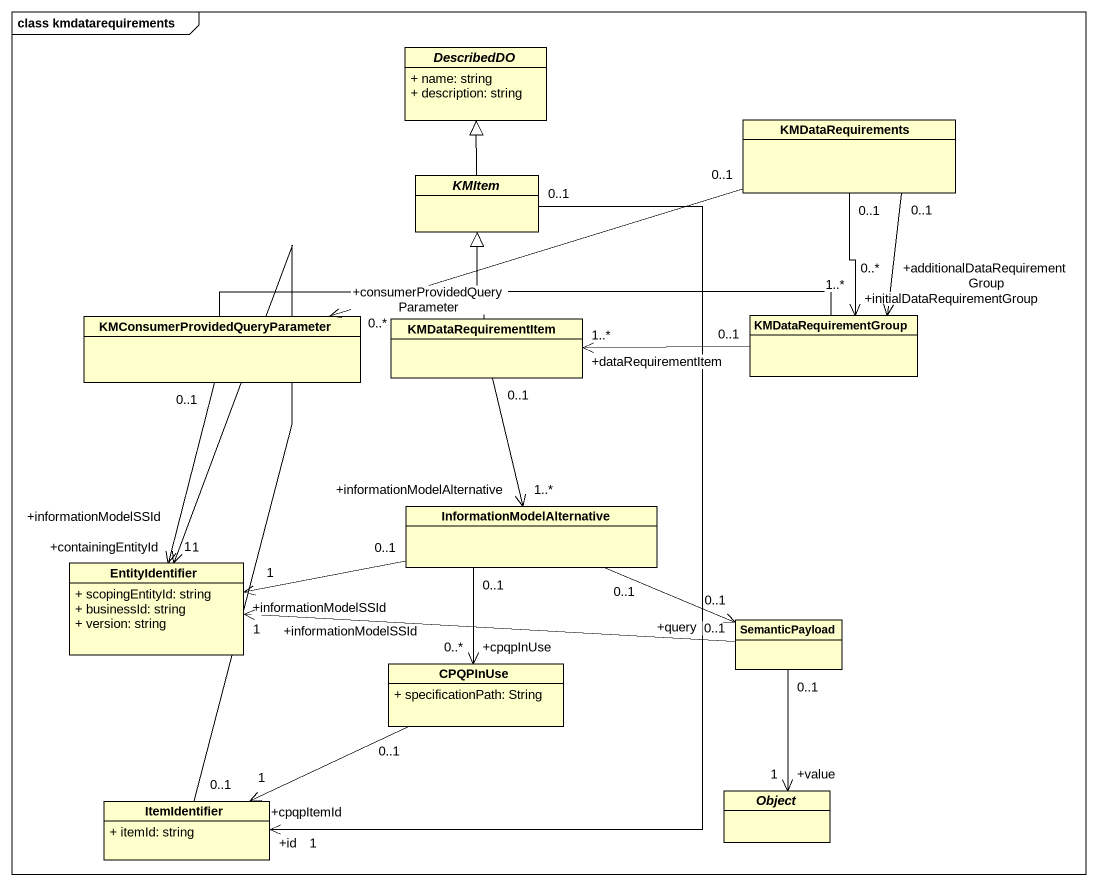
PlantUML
@startuml
mainframe class kmdatarequirements
hide circle
hide empty members
skinparam classAttributeIconSize 0
abstract class DescribedDO {
  + name: string
  + description: string
}
class KMDataRequirements
abstract class KMItem
class "KMConsumerProvidedQueryParameter" as KMConsumerProvidedQueryParam
class KMDataRequirementItem
class KMDataRequirementGroup
class InformationModelAlternative
class EntityIdentifier {
  + scopingEntityId: string
  + businessId: string
  + version: string
}
class SemanticPayload
class CPQPInUse {
  + specificationPath: String
}
class ItemIdentifier {
  + itemId: string
}
abstract class "Object" as Object_
KMDataRequirements "0..1" -left-> "+consumerProvidedQueryParameter\n0..*" KMConsumerProvidedQueryParam
KMDataRequirements "0..1" --> "+initialDataRequirementGroup\n1..*" KMDataRequirementGroup
KMDataRequirements "0..1" --> "+additionalDataRequirementGroup\n0..*" KMDataRequirementGroup
KMItem -up-|> DescribedDO
KMItem "0..1" --> "+id\n1" ItemIdentifier
KMConsumerProvidedQueryParam -right-|> KMItem
KMConsumerProvidedQueryParam "0..1" --> "+informationModelSSId\n1" EntityIdentifier
KMDataRequirementItem -up-|> KMItem
KMDataRequirementItem "0..1" --> "+informationModelAlternative\n1..*" InformationModelAlternative
KMDataRequirementGroup -left-|> KMItem
KMDataRequirementGroup "0..1" -left-> "+dataRequirementItem\n1..*" KMDataRequirementItem
InformationModelAlternative "0..1" -left-> "+informationModelSSId\n1" EntityIdentifier
InformationModelAlternative "0..1" -right-> "+query\n0..1" SemanticPayload
InformationModelAlternative "0..1" --> "+cpqpInUse\n0..*" CPQPInUse
SemanticPayload "0..1" -left-> "+informationModelSSId\n1" EntityIdentifier
SemanticPayload "0..1" --> "+value\n1" Object_
CPQPInUse "0..1" -left-> "+cpqpItemId\n1" ItemIdentifier
ItemIdentifier "0..1" -up-> "+containingEntityId\n1" EntityIdentifier
@enduml
